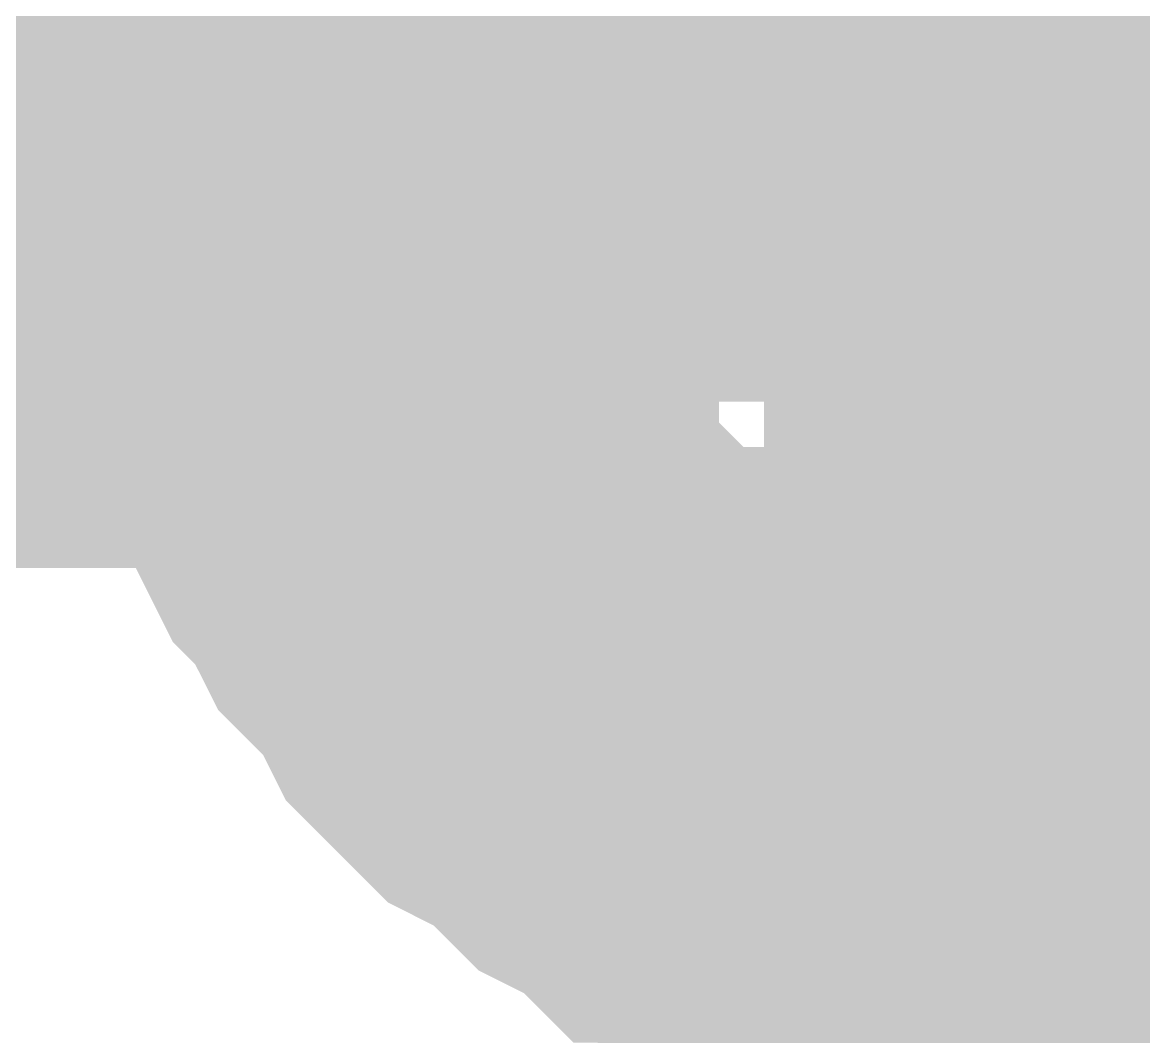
# Model space of a CAD drawing. Header units: inches. Extents: x 0 to 841, y 0 to 594.
# Drawn here: x 259.07 to 260.184, y 61.641 to 62.649 of the extents above; entities that cross this region are included whole.
import ezdxf

# ---------------------------------------------------------------- set-up
doc = ezdxf.new("R2010")
doc.units = ezdxf.units.IN
doc.layers.add('Sheet', color=255, linetype='Continuous')

msp = doc.modelspace()

# ---------------------------------------------------------------- linework, layer by layer
at = {"layer": 'Sheet'}
msp.add_lwpolyline([(259.746, 62.5, 0.508, 0.508, 1), (260.254, 62.5, 0.508, 0.508, 1)], format="xyseb", close=True, dxfattribs=at)
for points in [[(259.2529, 62.4814, 0.2997, 0.2997, 0), (259.2529, 62.5263, 0.2997, 0.2997, 0), (259.2529, 62.5712, 0.2997, 0.2997, 0), (259.2529, 62.5937, 0.2997, 0.2997, 0), (259.2754, 62.6386, 0.2997, 0.2997, 0), (259.2754, 62.6835, 0.2997, 0.2997, 0), (259.2979, 62.706, 0.2997, 0.2997, 0), (259.2979, 62.7509, 0.2997, 0.2997, 0), (259.3203, 62.7734, 0.2997, 0.2997, 0), (259.3203, 62.8183, 0.2997, 0.2997, 0)], [(259.2529, 62.4814, 0.2997, 0.2997, 0), (259.2529, 62.5263, 0.2997, 0.2997, 0), (259.2529, 62.5712, 0.2997, 0.2997, 0), (259.2529, 62.5937, 0.2997, 0.2997, 0), (259.2754, 62.6386, 0.2997, 0.2997, 0), (259.2754, 62.6835, 0.2997, 0.2997, 0), (259.2979, 62.706, 0.2997, 0.2997, 0), (259.2979, 62.7509, 0.2997, 0.2997, 0), (259.3203, 62.7734, 0.2997, 0.2997, 0), (259.3203, 62.8183, 0.2997, 0.2997, 0)], [(259.2529, 62.4814, 0.2997, 0.2997, 0), (259.2529, 62.5263, 0.2997, 0.2997, 0), (259.2529, 62.5712, 0.2997, 0.2997, 0), (259.2529, 62.5937, 0.2997, 0.2997, 0), (259.2754, 62.6386, 0.2997, 0.2997, 0), (259.2754, 62.6835, 0.2997, 0.2997, 0), (259.2979, 62.706, 0.2997, 0.2997, 0), (259.2979, 62.7509, 0.2997, 0.2997, 0), (259.3203, 62.7734, 0.2997, 0.2997, 0), (259.3203, 62.8183, 0.2997, 0.2997, 0)], [(259.2529, 62.4814, 0.2997, 0.2997, 0), (259.2529, 62.5263, 0.2997, 0.2997, 0), (259.2529, 62.5712, 0.2997, 0.2997, 0), (259.2529, 62.5937, 0.2997, 0.2997, 0), (259.2754, 62.6386, 0.2997, 0.2997, 0), (259.2754, 62.6835, 0.2997, 0.2997, 0), (259.2979, 62.706, 0.2997, 0.2997, 0), (259.2979, 62.7509, 0.2997, 0.2997, 0), (259.3203, 62.7734, 0.2997, 0.2997, 0), (259.3203, 62.8183, 0.2997, 0.2997, 0)], [(259.2529, 62.4814, 0.2997, 0.2997, 0), (259.2529, 62.5263, 0.2997, 0.2997, 0), (259.2529, 62.5712, 0.2997, 0.2997, 0), (259.2529, 62.5937, 0.2997, 0.2997, 0), (259.2754, 62.6386, 0.2997, 0.2997, 0), (259.2754, 62.6835, 0.2997, 0.2997, 0), (259.2979, 62.706, 0.2997, 0.2997, 0), (259.2979, 62.7509, 0.2997, 0.2997, 0), (259.3203, 62.7734, 0.2997, 0.2997, 0), (259.3203, 62.8183, 0.2997, 0.2997, 0)], [(259.5224, 62.4814, 0.2997, 0.2997, 0), (259.5224, 62.5039, 0.2997, 0.2997, 0), (259.5224, 62.5263, 0.2997, 0.2997, 0), (259.5224, 62.5712, 0.2997, 0.2997, 0), (259.5224, 62.5937, 0.2997, 0.2997, 0), (259.5449, 62.6162, 0.2997, 0.2997, 0), (259.5449, 62.6386, 0.2997, 0.2997, 0), (259.5449, 62.6611, 0.2997, 0.2997, 0), (259.5673, 62.6835, 0.2997, 0.2997, 0), (259.5673, 62.706, 0.2997, 0.2997, 0), (259.5898, 62.7284, 0.2997, 0.2997, 0), (259.5898, 62.7509, 0.2997, 0.2997, 0), (259.6123, 62.7734, 0.2997, 0.2997, 0), (259.6123, 62.7958, 0.2997, 0.2997, 0), (259.6347, 62.8183, 0.2997, 0.2997, 0)], [(259.5224, 62.4814, 0.2997, 0.2997, 0), (259.5224, 62.5039, 0.2997, 0.2997, 0), (259.5224, 62.5263, 0.2997, 0.2997, 0), (259.5224, 62.5712, 0.2997, 0.2997, 0), (259.5224, 62.5937, 0.2997, 0.2997, 0), (259.5449, 62.6162, 0.2997, 0.2997, 0), (259.5449, 62.6386, 0.2997, 0.2997, 0), (259.5449, 62.6611, 0.2997, 0.2997, 0), (259.5673, 62.6835, 0.2997, 0.2997, 0), (259.5673, 62.706, 0.2997, 0.2997, 0), (259.5898, 62.7284, 0.2997, 0.2997, 0), (259.5898, 62.7509, 0.2997, 0.2997, 0), (259.6123, 62.7734, 0.2997, 0.2997, 0), (259.6123, 62.7958, 0.2997, 0.2997, 0), (259.6347, 62.8183, 0.2997, 0.2997, 0)], [(259.5224, 62.4814, 0.2997, 0.2997, 0), (259.5224, 62.5039, 0.2997, 0.2997, 0), (259.5224, 62.5263, 0.2997, 0.2997, 0), (259.5224, 62.5712, 0.2997, 0.2997, 0), (259.5224, 62.5937, 0.2997, 0.2997, 0), (259.5449, 62.6162, 0.2997, 0.2997, 0), (259.5449, 62.6386, 0.2997, 0.2997, 0), (259.5449, 62.6611, 0.2997, 0.2997, 0), (259.5673, 62.6835, 0.2997, 0.2997, 0), (259.5673, 62.706, 0.2997, 0.2997, 0), (259.5898, 62.7284, 0.2997, 0.2997, 0), (259.5898, 62.7509, 0.2997, 0.2997, 0), (259.6123, 62.7734, 0.2997, 0.2997, 0), (259.6123, 62.7958, 0.2997, 0.2997, 0), (259.6347, 62.8183, 0.2997, 0.2997, 0)], [(255.0309, 62.4814, 0.7493, 0.7493, 0), (260.0165, 62.4814, 0.7493, 0.7493, 0)], [(260.0165, 57.4955, 0.7493, 0.7493, 0), (260.0165, 62.4814, 0.7493, 0.7493, 0)], [(260.0165, 62.4814, 0.7493, 0.7493, 0), (275.0183, 62.4814, 0.7493, 0.7493, 0), (275.0183, 59.9884, 0.7493, 0.7493, 0)], [(259.2529, 62.4814, 0.0991, 0.0991, 0), (259.2529, 62.5263, 0.0991, 0.0991, 0), (259.2529, 62.5712, 0.0991, 0.0991, 0), (259.2529, 62.5937, 0.0991, 0.0991, 0), (259.2754, 62.6386, 0.0991, 0.0991, 0), (259.2754, 62.6835, 0.0991, 0.0991, 0), (259.2979, 62.706, 0.0991, 0.0991, 0)], [(259.2529, 62.4814, 0.0991, 0.0991, 0), (259.2529, 62.5263, 0.0991, 0.0991, 0), (259.2529, 62.5712, 0.0991, 0.0991, 0), (259.2529, 62.5937, 0.0991, 0.0991, 0), (259.2754, 62.6386, 0.0991, 0.0991, 0), (259.2754, 62.6835, 0.0991, 0.0991, 0), (259.2979, 62.706, 0.0991, 0.0991, 0)], [(259.2529, 62.4814, 0.0991, 0.0991, 0), (259.2529, 62.5263, 0.0991, 0.0991, 0), (259.2529, 62.5712, 0.0991, 0.0991, 0), (259.2529, 62.5937, 0.0991, 0.0991, 0), (259.2754, 62.6386, 0.0991, 0.0991, 0), (259.2754, 62.6835, 0.0991, 0.0991, 0), (259.2979, 62.706, 0.0991, 0.0991, 0)], [(259.2529, 62.4814, 0.0991, 0.0991, 0), (259.2529, 62.5263, 0.0991, 0.0991, 0), (259.2529, 62.5712, 0.0991, 0.0991, 0), (259.2529, 62.5937, 0.0991, 0.0991, 0), (259.2754, 62.6386, 0.0991, 0.0991, 0), (259.2754, 62.6835, 0.0991, 0.0991, 0), (259.2979, 62.706, 0.0991, 0.0991, 0)], [(259.2529, 62.4814, 0.0991, 0.0991, 0), (259.2529, 62.5263, 0.0991, 0.0991, 0), (259.2529, 62.5712, 0.0991, 0.0991, 0), (259.2529, 62.5937, 0.0991, 0.0991, 0), (259.2754, 62.6386, 0.0991, 0.0991, 0), (259.2754, 62.6835, 0.0991, 0.0991, 0), (259.2979, 62.706, 0.0991, 0.0991, 0)], [(259.5224, 62.4814, 0.0991, 0.0991, 0), (259.5224, 62.5039, 0.0991, 0.0991, 0), (259.5224, 62.5263, 0.0991, 0.0991, 0), (259.5224, 62.5712, 0.0991, 0.0991, 0), (259.5224, 62.5937, 0.0991, 0.0991, 0), (259.5449, 62.6162, 0.0991, 0.0991, 0), (259.5449, 62.6386, 0.0991, 0.0991, 0), (259.5449, 62.6611, 0.0991, 0.0991, 0), (259.5673, 62.6835, 0.0991, 0.0991, 0), (259.5673, 62.706, 0.0991, 0.0991, 0)], [(259.5224, 62.4814, 0.0991, 0.0991, 0), (259.5224, 62.5039, 0.0991, 0.0991, 0), (259.5224, 62.5263, 0.0991, 0.0991, 0), (259.5224, 62.5712, 0.0991, 0.0991, 0), (259.5224, 62.5937, 0.0991, 0.0991, 0), (259.5449, 62.6162, 0.0991, 0.0991, 0), (259.5449, 62.6386, 0.0991, 0.0991, 0), (259.5449, 62.6611, 0.0991, 0.0991, 0), (259.5673, 62.6835, 0.0991, 0.0991, 0), (259.5673, 62.706, 0.0991, 0.0991, 0)], [(259.5224, 62.4814, 0.0991, 0.0991, 0), (259.5224, 62.5039, 0.0991, 0.0991, 0), (259.5224, 62.5263, 0.0991, 0.0991, 0), (259.5224, 62.5712, 0.0991, 0.0991, 0), (259.5224, 62.5937, 0.0991, 0.0991, 0), (259.5449, 62.6162, 0.0991, 0.0991, 0), (259.5449, 62.6386, 0.0991, 0.0991, 0), (259.5449, 62.6611, 0.0991, 0.0991, 0), (259.5673, 62.6835, 0.0991, 0.0991, 0), (259.5673, 62.706, 0.0991, 0.0991, 0)], [(255.0309, 62.4814, 0.2997, 0.2997, 0), (260.0165, 62.4814, 0.2997, 0.2997, 0)], [(260.0165, 61.7178, 0.2997, 0.2997, 0), (259.9716, 61.7178, 0.2997, 0.2997, 0), (259.9267, 61.7178, 0.2997, 0.2997, 0), (259.9042, 61.7178, 0.2997, 0.2997, 0), (259.8593, 61.7402, 0.2997, 0.2997, 0), (259.8144, 61.7402, 0.2997, 0.2997, 0), (259.7919, 61.7627, 0.2997, 0.2997, 0), (259.747, 61.7627, 0.2997, 0.2997, 0), (259.7246, 61.7852, 0.2997, 0.2997, 0), (259.6796, 61.7852, 0.2997, 0.2997, 0), (259.6572, 61.8076, 0.2997, 0.2997, 0), (259.6123, 61.8301, 0.2997, 0.2997, 0), (259.5898, 61.8525, 0.2997, 0.2997, 0), (259.5673, 61.875, 0.2997, 0.2997, 0), (259.5224, 61.8975, 0.2997, 0.2997, 0), (259.5, 61.9199, 0.2997, 0.2997, 0), (259.4775, 61.9424, 0.2997, 0.2997, 0), (259.4551, 61.9648, 0.2997, 0.2997, 0), (259.4326, 62.0098, 0.2997, 0.2997, 0), (259.4101, 62.0322, 0.2997, 0.2997, 0), (259.3877, 62.0547, 0.2997, 0.2997, 0), (259.3652, 62.0996, 0.2997, 0.2997, 0), (259.3428, 62.1221, 0.2997, 0.2997, 0), (259.3203, 62.167, 0.2997, 0.2997, 0), (259.3203, 62.1894, 0.2997, 0.2997, 0), (259.2979, 62.2343, 0.2997, 0.2997, 0), (259.2979, 62.2568, 0.2997, 0.2997, 0), (259.2754, 62.3017, 0.2997, 0.2997, 0), (259.2754, 62.3242, 0.2997, 0.2997, 0), (259.2529, 62.3691, 0.2997, 0.2997, 0), (259.2529, 62.414, 0.2997, 0.2997, 0), (259.2529, 62.4365, 0.2997, 0.2997, 0), (259.2529, 62.4814, 0.2997, 0.2997, 0)], [(259.2529, 62.4814, 0.2997, 0.2997, 0), (259.2529, 62.4814, 0.2997, 0.2997, 0)], [(260.0165, 61.7178, 0.2997, 0.2997, 0), (259.9716, 61.7178, 0.2997, 0.2997, 0), (259.9267, 61.7178, 0.2997, 0.2997, 0), (259.9042, 61.7178, 0.2997, 0.2997, 0), (259.8593, 61.7402, 0.2997, 0.2997, 0), (259.8144, 61.7402, 0.2997, 0.2997, 0), (259.7919, 61.7627, 0.2997, 0.2997, 0), (259.747, 61.7627, 0.2997, 0.2997, 0), (259.7246, 61.7852, 0.2997, 0.2997, 0), (259.6796, 61.7852, 0.2997, 0.2997, 0), (259.6572, 61.8076, 0.2997, 0.2997, 0), (259.6123, 61.8301, 0.2997, 0.2997, 0), (259.5898, 61.8525, 0.2997, 0.2997, 0), (259.5673, 61.875, 0.2997, 0.2997, 0), (259.5224, 61.8975, 0.2997, 0.2997, 0), (259.5, 61.9199, 0.2997, 0.2997, 0), (259.4775, 61.9424, 0.2997, 0.2997, 0), (259.4551, 61.9648, 0.2997, 0.2997, 0), (259.4326, 62.0098, 0.2997, 0.2997, 0), (259.4101, 62.0322, 0.2997, 0.2997, 0), (259.3877, 62.0547, 0.2997, 0.2997, 0), (259.3652, 62.0996, 0.2997, 0.2997, 0), (259.3428, 62.1221, 0.2997, 0.2997, 0), (259.3203, 62.167, 0.2997, 0.2997, 0), (259.3203, 62.1894, 0.2997, 0.2997, 0), (259.2979, 62.2343, 0.2997, 0.2997, 0), (259.2979, 62.2568, 0.2997, 0.2997, 0), (259.2754, 62.3017, 0.2997, 0.2997, 0), (259.2754, 62.3242, 0.2997, 0.2997, 0), (259.2529, 62.3691, 0.2997, 0.2997, 0), (259.2529, 62.414, 0.2997, 0.2997, 0), (259.2529, 62.4365, 0.2997, 0.2997, 0), (259.2529, 62.4814, 0.2997, 0.2997, 0)], [(259.2529, 62.4814, 0.2997, 0.2997, 0), (259.2529, 62.4814, 0.2997, 0.2997, 0)], [(260.0165, 61.7178, 0.2997, 0.2997, 0), (259.9716, 61.7178, 0.2997, 0.2997, 0), (259.9267, 61.7178, 0.2997, 0.2997, 0), (259.9042, 61.7178, 0.2997, 0.2997, 0), (259.8593, 61.7402, 0.2997, 0.2997, 0), (259.8144, 61.7402, 0.2997, 0.2997, 0), (259.7919, 61.7627, 0.2997, 0.2997, 0), (259.747, 61.7627, 0.2997, 0.2997, 0), (259.7246, 61.7852, 0.2997, 0.2997, 0), (259.6796, 61.7852, 0.2997, 0.2997, 0), (259.6572, 61.8076, 0.2997, 0.2997, 0), (259.6123, 61.8301, 0.2997, 0.2997, 0), (259.5898, 61.8525, 0.2997, 0.2997, 0), (259.5673, 61.875, 0.2997, 0.2997, 0), (259.5224, 61.8975, 0.2997, 0.2997, 0), (259.5, 61.9199, 0.2997, 0.2997, 0), (259.4775, 61.9424, 0.2997, 0.2997, 0), (259.4551, 61.9648, 0.2997, 0.2997, 0), (259.4326, 62.0098, 0.2997, 0.2997, 0), (259.4101, 62.0322, 0.2997, 0.2997, 0), (259.3877, 62.0547, 0.2997, 0.2997, 0), (259.3652, 62.0996, 0.2997, 0.2997, 0), (259.3428, 62.1221, 0.2997, 0.2997, 0), (259.3203, 62.167, 0.2997, 0.2997, 0), (259.3203, 62.1894, 0.2997, 0.2997, 0), (259.2979, 62.2343, 0.2997, 0.2997, 0), (259.2979, 62.2568, 0.2997, 0.2997, 0), (259.2754, 62.3017, 0.2997, 0.2997, 0), (259.2754, 62.3242, 0.2997, 0.2997, 0), (259.2529, 62.3691, 0.2997, 0.2997, 0), (259.2529, 62.414, 0.2997, 0.2997, 0), (259.2529, 62.4365, 0.2997, 0.2997, 0), (259.2529, 62.4814, 0.2997, 0.2997, 0)], [(259.2529, 62.4814, 0.2997, 0.2997, 0), (259.2529, 62.4814, 0.2997, 0.2997, 0)], [(260.0165, 61.7178, 0.2997, 0.2997, 0), (259.9716, 61.7178, 0.2997, 0.2997, 0), (259.9267, 61.7178, 0.2997, 0.2997, 0), (259.9042, 61.7178, 0.2997, 0.2997, 0), (259.8593, 61.7402, 0.2997, 0.2997, 0), (259.8144, 61.7402, 0.2997, 0.2997, 0), (259.7919, 61.7627, 0.2997, 0.2997, 0), (259.747, 61.7627, 0.2997, 0.2997, 0), (259.7246, 61.7852, 0.2997, 0.2997, 0), (259.6796, 61.7852, 0.2997, 0.2997, 0), (259.6572, 61.8076, 0.2997, 0.2997, 0), (259.6123, 61.8301, 0.2997, 0.2997, 0), (259.5898, 61.8525, 0.2997, 0.2997, 0), (259.5673, 61.875, 0.2997, 0.2997, 0), (259.5224, 61.8975, 0.2997, 0.2997, 0), (259.5, 61.9199, 0.2997, 0.2997, 0), (259.4775, 61.9424, 0.2997, 0.2997, 0), (259.4551, 61.9648, 0.2997, 0.2997, 0), (259.4326, 62.0098, 0.2997, 0.2997, 0), (259.4101, 62.0322, 0.2997, 0.2997, 0), (259.3877, 62.0547, 0.2997, 0.2997, 0), (259.3652, 62.0996, 0.2997, 0.2997, 0), (259.3428, 62.1221, 0.2997, 0.2997, 0), (259.3203, 62.167, 0.2997, 0.2997, 0), (259.3203, 62.1894, 0.2997, 0.2997, 0), (259.2979, 62.2343, 0.2997, 0.2997, 0), (259.2979, 62.2568, 0.2997, 0.2997, 0), (259.2754, 62.3017, 0.2997, 0.2997, 0), (259.2754, 62.3242, 0.2997, 0.2997, 0), (259.2529, 62.3691, 0.2997, 0.2997, 0), (259.2529, 62.414, 0.2997, 0.2997, 0), (259.2529, 62.4365, 0.2997, 0.2997, 0), (259.2529, 62.4814, 0.2997, 0.2997, 0)], [(259.2529, 62.4814, 0.2997, 0.2997, 0), (259.2529, 62.4814, 0.2997, 0.2997, 0)], [(260.0165, 61.7178, 0.2997, 0.2997, 0), (259.9716, 61.7178, 0.2997, 0.2997, 0), (259.9267, 61.7178, 0.2997, 0.2997, 0), (259.9042, 61.7178, 0.2997, 0.2997, 0), (259.8593, 61.7402, 0.2997, 0.2997, 0), (259.8144, 61.7402, 0.2997, 0.2997, 0), (259.7919, 61.7627, 0.2997, 0.2997, 0), (259.747, 61.7627, 0.2997, 0.2997, 0), (259.7246, 61.7852, 0.2997, 0.2997, 0), (259.6796, 61.7852, 0.2997, 0.2997, 0), (259.6572, 61.8076, 0.2997, 0.2997, 0), (259.6123, 61.8301, 0.2997, 0.2997, 0), (259.5898, 61.8525, 0.2997, 0.2997, 0), (259.5673, 61.875, 0.2997, 0.2997, 0), (259.5224, 61.8975, 0.2997, 0.2997, 0), (259.5, 61.9199, 0.2997, 0.2997, 0), (259.4775, 61.9424, 0.2997, 0.2997, 0), (259.4551, 61.9648, 0.2997, 0.2997, 0), (259.4326, 62.0098, 0.2997, 0.2997, 0), (259.4101, 62.0322, 0.2997, 0.2997, 0), (259.3877, 62.0547, 0.2997, 0.2997, 0), (259.3652, 62.0996, 0.2997, 0.2997, 0), (259.3428, 62.1221, 0.2997, 0.2997, 0), (259.3203, 62.167, 0.2997, 0.2997, 0), (259.3203, 62.1894, 0.2997, 0.2997, 0), (259.2979, 62.2343, 0.2997, 0.2997, 0), (259.2979, 62.2568, 0.2997, 0.2997, 0), (259.2754, 62.3017, 0.2997, 0.2997, 0), (259.2754, 62.3242, 0.2997, 0.2997, 0), (259.2529, 62.3691, 0.2997, 0.2997, 0), (259.2529, 62.414, 0.2997, 0.2997, 0), (259.2529, 62.4365, 0.2997, 0.2997, 0), (259.2529, 62.4814, 0.2997, 0.2997, 0)], [(259.2529, 62.4814, 0.2997, 0.2997, 0), (259.2529, 62.4814, 0.2997, 0.2997, 0)], [(260.0165, 61.9873, 0.2997, 0.2997, 0), (259.994, 61.9873, 0.2997, 0.2997, 0), (259.9716, 61.9873, 0.2997, 0.2997, 0), (259.9491, 61.9873, 0.2997, 0.2997, 0), (259.9267, 61.9873, 0.2997, 0.2997, 0), (259.9042, 62.0098, 0.2997, 0.2997, 0), (259.8818, 62.0098, 0.2997, 0.2997, 0), (259.8368, 62.0098, 0.2997, 0.2997, 0), (259.8368, 62.0322, 0.2997, 0.2997, 0), (259.8144, 62.0322, 0.2997, 0.2997, 0), (259.7919, 62.0547, 0.2997, 0.2997, 0), (259.7695, 62.0547, 0.2997, 0.2997, 0), (259.747, 62.0771, 0.2997, 0.2997, 0), (259.7246, 62.0771, 0.2997, 0.2997, 0), (259.7021, 62.0996, 0.2997, 0.2997, 0), (259.6796, 62.1221, 0.2997, 0.2997, 0), (259.6572, 62.1221, 0.2997, 0.2997, 0), (259.6572, 62.1445, 0.2997, 0.2997, 0), (259.6347, 62.167, 0.2997, 0.2997, 0), (259.6123, 62.1894, 0.2997, 0.2997, 0), (259.6123, 62.2119, 0.2997, 0.2997, 0), (259.5898, 62.2343, 0.2997, 0.2997, 0), (259.5898, 62.2568, 0.2997, 0.2997, 0), (259.5673, 62.2793, 0.2997, 0.2997, 0), (259.5673, 62.3017, 0.2997, 0.2997, 0), (259.5449, 62.3017, 0.2997, 0.2997, 0), (259.5449, 62.3466, 0.2997, 0.2997, 0), (259.5449, 62.3691, 0.2997, 0.2997, 0), (259.5224, 62.3916, 0.2997, 0.2997, 0), (259.5224, 62.414, 0.2997, 0.2997, 0), (259.5224, 62.4365, 0.2997, 0.2997, 0), (259.5224, 62.4589, 0.2997, 0.2997, 0), (259.5224, 62.4814, 0.2997, 0.2997, 0)], [(259.5224, 62.4814, 0.2997, 0.2997, 0), (259.5224, 62.4814, 0.2997, 0.2997, 0)], [(260.0165, 61.9873, 0.2997, 0.2997, 0), (259.994, 61.9873, 0.2997, 0.2997, 0), (259.9716, 61.9873, 0.2997, 0.2997, 0), (259.9491, 61.9873, 0.2997, 0.2997, 0), (259.9267, 61.9873, 0.2997, 0.2997, 0), (259.9042, 62.0098, 0.2997, 0.2997, 0), (259.8818, 62.0098, 0.2997, 0.2997, 0), (259.8368, 62.0098, 0.2997, 0.2997, 0), (259.8368, 62.0322, 0.2997, 0.2997, 0), (259.8144, 62.0322, 0.2997, 0.2997, 0), (259.7919, 62.0547, 0.2997, 0.2997, 0), (259.7695, 62.0547, 0.2997, 0.2997, 0), (259.747, 62.0771, 0.2997, 0.2997, 0), (259.7246, 62.0771, 0.2997, 0.2997, 0), (259.7021, 62.0996, 0.2997, 0.2997, 0), (259.6796, 62.1221, 0.2997, 0.2997, 0), (259.6572, 62.1221, 0.2997, 0.2997, 0), (259.6572, 62.1445, 0.2997, 0.2997, 0), (259.6347, 62.167, 0.2997, 0.2997, 0), (259.6123, 62.1894, 0.2997, 0.2997, 0), (259.6123, 62.2119, 0.2997, 0.2997, 0), (259.5898, 62.2343, 0.2997, 0.2997, 0), (259.5898, 62.2568, 0.2997, 0.2997, 0), (259.5673, 62.2793, 0.2997, 0.2997, 0), (259.5673, 62.3017, 0.2997, 0.2997, 0), (259.5449, 62.3017, 0.2997, 0.2997, 0), (259.5449, 62.3466, 0.2997, 0.2997, 0), (259.5449, 62.3691, 0.2997, 0.2997, 0), (259.5224, 62.3916, 0.2997, 0.2997, 0), (259.5224, 62.414, 0.2997, 0.2997, 0), (259.5224, 62.4365, 0.2997, 0.2997, 0), (259.5224, 62.4589, 0.2997, 0.2997, 0), (259.5224, 62.4814, 0.2997, 0.2997, 0)], [(259.5224, 62.4814, 0.2997, 0.2997, 0), (259.5224, 62.4814, 0.2997, 0.2997, 0)], [(260.0165, 61.9873, 0.2997, 0.2997, 0), (259.994, 61.9873, 0.2997, 0.2997, 0), (259.9716, 61.9873, 0.2997, 0.2997, 0), (259.9491, 61.9873, 0.2997, 0.2997, 0), (259.9267, 61.9873, 0.2997, 0.2997, 0), (259.9042, 62.0098, 0.2997, 0.2997, 0), (259.8818, 62.0098, 0.2997, 0.2997, 0), (259.8368, 62.0098, 0.2997, 0.2997, 0), (259.8368, 62.0322, 0.2997, 0.2997, 0), (259.8144, 62.0322, 0.2997, 0.2997, 0), (259.7919, 62.0547, 0.2997, 0.2997, 0), (259.7695, 62.0547, 0.2997, 0.2997, 0), (259.747, 62.0771, 0.2997, 0.2997, 0), (259.7246, 62.0771, 0.2997, 0.2997, 0), (259.7021, 62.0996, 0.2997, 0.2997, 0), (259.6796, 62.1221, 0.2997, 0.2997, 0), (259.6572, 62.1221, 0.2997, 0.2997, 0), (259.6572, 62.1445, 0.2997, 0.2997, 0), (259.6347, 62.167, 0.2997, 0.2997, 0), (259.6123, 62.1894, 0.2997, 0.2997, 0), (259.6123, 62.2119, 0.2997, 0.2997, 0), (259.5898, 62.2343, 0.2997, 0.2997, 0), (259.5898, 62.2568, 0.2997, 0.2997, 0), (259.5673, 62.2793, 0.2997, 0.2997, 0), (259.5673, 62.3017, 0.2997, 0.2997, 0), (259.5449, 62.3017, 0.2997, 0.2997, 0), (259.5449, 62.3466, 0.2997, 0.2997, 0), (259.5449, 62.3691, 0.2997, 0.2997, 0), (259.5224, 62.3916, 0.2997, 0.2997, 0), (259.5224, 62.414, 0.2997, 0.2997, 0), (259.5224, 62.4365, 0.2997, 0.2997, 0), (259.5224, 62.4589, 0.2997, 0.2997, 0), (259.5224, 62.4814, 0.2997, 0.2997, 0)], [(259.5224, 62.4814, 0.2997, 0.2997, 0), (259.5224, 62.4814, 0.2997, 0.2997, 0)], [(260.0165, 57.4955, 0.2997, 0.2997, 0), (260.0165, 62.4814, 0.2997, 0.2997, 0)], [(260.0165, 61.7178, 0.0991, 0.0991, 0), (259.9716, 61.7178, 0.0991, 0.0991, 0), (259.9267, 61.7178, 0.0991, 0.0991, 0), (259.9042, 61.7178, 0.0991, 0.0991, 0), (259.8593, 61.7402, 0.0991, 0.0991, 0), (259.8144, 61.7402, 0.0991, 0.0991, 0), (259.7919, 61.7627, 0.0991, 0.0991, 0), (259.747, 61.7627, 0.0991, 0.0991, 0), (259.7246, 61.7852, 0.0991, 0.0991, 0), (259.6796, 61.7852, 0.0991, 0.0991, 0), (259.6572, 61.8076, 0.0991, 0.0991, 0), (259.6123, 61.8301, 0.0991, 0.0991, 0), (259.5898, 61.8525, 0.0991, 0.0991, 0), (259.5673, 61.875, 0.0991, 0.0991, 0), (259.5224, 61.8975, 0.0991, 0.0991, 0), (259.5, 61.9199, 0.0991, 0.0991, 0), (259.4775, 61.9424, 0.0991, 0.0991, 0), (259.4551, 61.9648, 0.0991, 0.0991, 0), (259.4326, 62.0098, 0.0991, 0.0991, 0), (259.4101, 62.0322, 0.0991, 0.0991, 0), (259.3877, 62.0547, 0.0991, 0.0991, 0), (259.3652, 62.0996, 0.0991, 0.0991, 0), (259.3428, 62.1221, 0.0991, 0.0991, 0), (259.3203, 62.167, 0.0991, 0.0991, 0), (259.3203, 62.1894, 0.0991, 0.0991, 0), (259.2979, 62.2343, 0.0991, 0.0991, 0), (259.2979, 62.2568, 0.0991, 0.0991, 0), (259.2754, 62.3017, 0.0991, 0.0991, 0), (259.2754, 62.3242, 0.0991, 0.0991, 0), (259.2529, 62.3691, 0.0991, 0.0991, 0), (259.2529, 62.414, 0.0991, 0.0991, 0), (259.2529, 62.4365, 0.0991, 0.0991, 0), (259.2529, 62.4814, 0.0991, 0.0991, 0)], [(259.2529, 62.4814, 0.0991, 0.0991, 0), (259.2529, 62.4814, 0.0991, 0.0991, 0)], [(260.0165, 61.7178, 0.0991, 0.0991, 0), (259.9716, 61.7178, 0.0991, 0.0991, 0), (259.9267, 61.7178, 0.0991, 0.0991, 0), (259.9042, 61.7178, 0.0991, 0.0991, 0), (259.8593, 61.7402, 0.0991, 0.0991, 0), (259.8144, 61.7402, 0.0991, 0.0991, 0), (259.7919, 61.7627, 0.0991, 0.0991, 0), (259.747, 61.7627, 0.0991, 0.0991, 0), (259.7246, 61.7852, 0.0991, 0.0991, 0), (259.6796, 61.7852, 0.0991, 0.0991, 0), (259.6572, 61.8076, 0.0991, 0.0991, 0), (259.6123, 61.8301, 0.0991, 0.0991, 0), (259.5898, 61.8525, 0.0991, 0.0991, 0), (259.5673, 61.875, 0.0991, 0.0991, 0), (259.5224, 61.8975, 0.0991, 0.0991, 0), (259.5, 61.9199, 0.0991, 0.0991, 0), (259.4775, 61.9424, 0.0991, 0.0991, 0), (259.4551, 61.9648, 0.0991, 0.0991, 0), (259.4326, 62.0098, 0.0991, 0.0991, 0), (259.4101, 62.0322, 0.0991, 0.0991, 0), (259.3877, 62.0547, 0.0991, 0.0991, 0), (259.3652, 62.0996, 0.0991, 0.0991, 0), (259.3428, 62.1221, 0.0991, 0.0991, 0), (259.3203, 62.167, 0.0991, 0.0991, 0), (259.3203, 62.1894, 0.0991, 0.0991, 0), (259.2979, 62.2343, 0.0991, 0.0991, 0), (259.2979, 62.2568, 0.0991, 0.0991, 0), (259.2754, 62.3017, 0.0991, 0.0991, 0), (259.2754, 62.3242, 0.0991, 0.0991, 0), (259.2529, 62.3691, 0.0991, 0.0991, 0), (259.2529, 62.414, 0.0991, 0.0991, 0), (259.2529, 62.4365, 0.0991, 0.0991, 0), (259.2529, 62.4814, 0.0991, 0.0991, 0)], [(259.2529, 62.4814, 0.0991, 0.0991, 0), (259.2529, 62.4814, 0.0991, 0.0991, 0)], [(260.0165, 61.7178, 0.0991, 0.0991, 0), (259.9716, 61.7178, 0.0991, 0.0991, 0), (259.9267, 61.7178, 0.0991, 0.0991, 0), (259.9042, 61.7178, 0.0991, 0.0991, 0), (259.8593, 61.7402, 0.0991, 0.0991, 0), (259.8144, 61.7402, 0.0991, 0.0991, 0), (259.7919, 61.7627, 0.0991, 0.0991, 0), (259.747, 61.7627, 0.0991, 0.0991, 0), (259.7246, 61.7852, 0.0991, 0.0991, 0), (259.6796, 61.7852, 0.0991, 0.0991, 0), (259.6572, 61.8076, 0.0991, 0.0991, 0), (259.6123, 61.8301, 0.0991, 0.0991, 0), (259.5898, 61.8525, 0.0991, 0.0991, 0), (259.5673, 61.875, 0.0991, 0.0991, 0), (259.5224, 61.8975, 0.0991, 0.0991, 0), (259.5, 61.9199, 0.0991, 0.0991, 0), (259.4775, 61.9424, 0.0991, 0.0991, 0), (259.4551, 61.9648, 0.0991, 0.0991, 0), (259.4326, 62.0098, 0.0991, 0.0991, 0), (259.4101, 62.0322, 0.0991, 0.0991, 0), (259.3877, 62.0547, 0.0991, 0.0991, 0), (259.3652, 62.0996, 0.0991, 0.0991, 0), (259.3428, 62.1221, 0.0991, 0.0991, 0), (259.3203, 62.167, 0.0991, 0.0991, 0), (259.3203, 62.1894, 0.0991, 0.0991, 0), (259.2979, 62.2343, 0.0991, 0.0991, 0), (259.2979, 62.2568, 0.0991, 0.0991, 0), (259.2754, 62.3017, 0.0991, 0.0991, 0), (259.2754, 62.3242, 0.0991, 0.0991, 0), (259.2529, 62.3691, 0.0991, 0.0991, 0), (259.2529, 62.414, 0.0991, 0.0991, 0), (259.2529, 62.4365, 0.0991, 0.0991, 0), (259.2529, 62.4814, 0.0991, 0.0991, 0)], [(259.2529, 62.4814, 0.0991, 0.0991, 0), (259.2529, 62.4814, 0.0991, 0.0991, 0)], [(260.0165, 61.7178, 0.0991, 0.0991, 0), (259.9716, 61.7178, 0.0991, 0.0991, 0), (259.9267, 61.7178, 0.0991, 0.0991, 0), (259.9042, 61.7178, 0.0991, 0.0991, 0), (259.8593, 61.7402, 0.0991, 0.0991, 0), (259.8144, 61.7402, 0.0991, 0.0991, 0), (259.7919, 61.7627, 0.0991, 0.0991, 0), (259.747, 61.7627, 0.0991, 0.0991, 0), (259.7246, 61.7852, 0.0991, 0.0991, 0), (259.6796, 61.7852, 0.0991, 0.0991, 0), (259.6572, 61.8076, 0.0991, 0.0991, 0), (259.6123, 61.8301, 0.0991, 0.0991, 0), (259.5898, 61.8525, 0.0991, 0.0991, 0), (259.5673, 61.875, 0.0991, 0.0991, 0), (259.5224, 61.8975, 0.0991, 0.0991, 0), (259.5, 61.9199, 0.0991, 0.0991, 0), (259.4775, 61.9424, 0.0991, 0.0991, 0), (259.4551, 61.9648, 0.0991, 0.0991, 0), (259.4326, 62.0098, 0.0991, 0.0991, 0), (259.4101, 62.0322, 0.0991, 0.0991, 0), (259.3877, 62.0547, 0.0991, 0.0991, 0), (259.3652, 62.0996, 0.0991, 0.0991, 0), (259.3428, 62.1221, 0.0991, 0.0991, 0), (259.3203, 62.167, 0.0991, 0.0991, 0), (259.3203, 62.1894, 0.0991, 0.0991, 0), (259.2979, 62.2343, 0.0991, 0.0991, 0), (259.2979, 62.2568, 0.0991, 0.0991, 0), (259.2754, 62.3017, 0.0991, 0.0991, 0), (259.2754, 62.3242, 0.0991, 0.0991, 0), (259.2529, 62.3691, 0.0991, 0.0991, 0), (259.2529, 62.414, 0.0991, 0.0991, 0), (259.2529, 62.4365, 0.0991, 0.0991, 0), (259.2529, 62.4814, 0.0991, 0.0991, 0)], [(259.2529, 62.4814, 0.0991, 0.0991, 0), (259.2529, 62.4814, 0.0991, 0.0991, 0)], [(260.0165, 61.7178, 0.0991, 0.0991, 0), (259.9716, 61.7178, 0.0991, 0.0991, 0), (259.9267, 61.7178, 0.0991, 0.0991, 0), (259.9042, 61.7178, 0.0991, 0.0991, 0), (259.8593, 61.7402, 0.0991, 0.0991, 0), (259.8144, 61.7402, 0.0991, 0.0991, 0), (259.7919, 61.7627, 0.0991, 0.0991, 0), (259.747, 61.7627, 0.0991, 0.0991, 0), (259.7246, 61.7852, 0.0991, 0.0991, 0), (259.6796, 61.7852, 0.0991, 0.0991, 0), (259.6572, 61.8076, 0.0991, 0.0991, 0), (259.6123, 61.8301, 0.0991, 0.0991, 0), (259.5898, 61.8525, 0.0991, 0.0991, 0), (259.5673, 61.875, 0.0991, 0.0991, 0), (259.5224, 61.8975, 0.0991, 0.0991, 0), (259.5, 61.9199, 0.0991, 0.0991, 0), (259.4775, 61.9424, 0.0991, 0.0991, 0), (259.4551, 61.9648, 0.0991, 0.0991, 0), (259.4326, 62.0098, 0.0991, 0.0991, 0), (259.4101, 62.0322, 0.0991, 0.0991, 0), (259.3877, 62.0547, 0.0991, 0.0991, 0), (259.3652, 62.0996, 0.0991, 0.0991, 0), (259.3428, 62.1221, 0.0991, 0.0991, 0), (259.3203, 62.167, 0.0991, 0.0991, 0), (259.3203, 62.1894, 0.0991, 0.0991, 0), (259.2979, 62.2343, 0.0991, 0.0991, 0), (259.2979, 62.2568, 0.0991, 0.0991, 0), (259.2754, 62.3017, 0.0991, 0.0991, 0), (259.2754, 62.3242, 0.0991, 0.0991, 0), (259.2529, 62.3691, 0.0991, 0.0991, 0), (259.2529, 62.414, 0.0991, 0.0991, 0), (259.2529, 62.4365, 0.0991, 0.0991, 0), (259.2529, 62.4814, 0.0991, 0.0991, 0)], [(259.2529, 62.4814, 0.0991, 0.0991, 0), (259.2529, 62.4814, 0.0991, 0.0991, 0)], [(260.0165, 61.9873, 0.0991, 0.0991, 0), (259.994, 61.9873, 0.0991, 0.0991, 0), (259.9716, 61.9873, 0.0991, 0.0991, 0), (259.9491, 61.9873, 0.0991, 0.0991, 0), (259.9267, 61.9873, 0.0991, 0.0991, 0), (259.9042, 62.0098, 0.0991, 0.0991, 0), (259.8818, 62.0098, 0.0991, 0.0991, 0), (259.8368, 62.0098, 0.0991, 0.0991, 0), (259.8368, 62.0322, 0.0991, 0.0991, 0), (259.8144, 62.0322, 0.0991, 0.0991, 0), (259.7919, 62.0547, 0.0991, 0.0991, 0), (259.7695, 62.0547, 0.0991, 0.0991, 0), (259.747, 62.0771, 0.0991, 0.0991, 0), (259.7246, 62.0771, 0.0991, 0.0991, 0), (259.7021, 62.0996, 0.0991, 0.0991, 0), (259.6796, 62.1221, 0.0991, 0.0991, 0), (259.6572, 62.1221, 0.0991, 0.0991, 0), (259.6572, 62.1445, 0.0991, 0.0991, 0), (259.6347, 62.167, 0.0991, 0.0991, 0), (259.6123, 62.1894, 0.0991, 0.0991, 0), (259.6123, 62.2119, 0.0991, 0.0991, 0), (259.5898, 62.2343, 0.0991, 0.0991, 0), (259.5898, 62.2568, 0.0991, 0.0991, 0), (259.5673, 62.2793, 0.0991, 0.0991, 0), (259.5673, 62.3017, 0.0991, 0.0991, 0), (259.5449, 62.3017, 0.0991, 0.0991, 0), (259.5449, 62.3466, 0.0991, 0.0991, 0), (259.5449, 62.3691, 0.0991, 0.0991, 0), (259.5224, 62.3916, 0.0991, 0.0991, 0), (259.5224, 62.414, 0.0991, 0.0991, 0), (259.5224, 62.4365, 0.0991, 0.0991, 0), (259.5224, 62.4589, 0.0991, 0.0991, 0), (259.5224, 62.4814, 0.0991, 0.0991, 0)], [(259.5224, 62.4814, 0.0991, 0.0991, 0), (259.5224, 62.4814, 0.0991, 0.0991, 0)], [(260.0165, 61.9873, 0.0991, 0.0991, 0), (259.994, 61.9873, 0.0991, 0.0991, 0), (259.9716, 61.9873, 0.0991, 0.0991, 0), (259.9491, 61.9873, 0.0991, 0.0991, 0), (259.9267, 61.9873, 0.0991, 0.0991, 0), (259.9042, 62.0098, 0.0991, 0.0991, 0), (259.8818, 62.0098, 0.0991, 0.0991, 0), (259.8368, 62.0098, 0.0991, 0.0991, 0), (259.8368, 62.0322, 0.0991, 0.0991, 0), (259.8144, 62.0322, 0.0991, 0.0991, 0), (259.7919, 62.0547, 0.0991, 0.0991, 0), (259.7695, 62.0547, 0.0991, 0.0991, 0), (259.747, 62.0771, 0.0991, 0.0991, 0), (259.7246, 62.0771, 0.0991, 0.0991, 0), (259.7021, 62.0996, 0.0991, 0.0991, 0), (259.6796, 62.1221, 0.0991, 0.0991, 0), (259.6572, 62.1221, 0.0991, 0.0991, 0), (259.6572, 62.1445, 0.0991, 0.0991, 0), (259.6347, 62.167, 0.0991, 0.0991, 0), (259.6123, 62.1894, 0.0991, 0.0991, 0), (259.6123, 62.2119, 0.0991, 0.0991, 0), (259.5898, 62.2343, 0.0991, 0.0991, 0), (259.5898, 62.2568, 0.0991, 0.0991, 0), (259.5673, 62.2793, 0.0991, 0.0991, 0), (259.5673, 62.3017, 0.0991, 0.0991, 0), (259.5449, 62.3017, 0.0991, 0.0991, 0), (259.5449, 62.3466, 0.0991, 0.0991, 0), (259.5449, 62.3691, 0.0991, 0.0991, 0), (259.5224, 62.3916, 0.0991, 0.0991, 0), (259.5224, 62.414, 0.0991, 0.0991, 0), (259.5224, 62.4365, 0.0991, 0.0991, 0), (259.5224, 62.4589, 0.0991, 0.0991, 0), (259.5224, 62.4814, 0.0991, 0.0991, 0)], [(259.5224, 62.4814, 0.0991, 0.0991, 0), (259.5224, 62.4814, 0.0991, 0.0991, 0)], [(260.0165, 61.9873, 0.0991, 0.0991, 0), (259.994, 61.9873, 0.0991, 0.0991, 0), (259.9716, 61.9873, 0.0991, 0.0991, 0), (259.9491, 61.9873, 0.0991, 0.0991, 0), (259.9267, 61.9873, 0.0991, 0.0991, 0), (259.9042, 62.0098, 0.0991, 0.0991, 0), (259.8818, 62.0098, 0.0991, 0.0991, 0), (259.8368, 62.0098, 0.0991, 0.0991, 0), (259.8368, 62.0322, 0.0991, 0.0991, 0), (259.8144, 62.0322, 0.0991, 0.0991, 0), (259.7919, 62.0547, 0.0991, 0.0991, 0), (259.7695, 62.0547, 0.0991, 0.0991, 0), (259.747, 62.0771, 0.0991, 0.0991, 0), (259.7246, 62.0771, 0.0991, 0.0991, 0), (259.7021, 62.0996, 0.0991, 0.0991, 0), (259.6796, 62.1221, 0.0991, 0.0991, 0), (259.6572, 62.1221, 0.0991, 0.0991, 0), (259.6572, 62.1445, 0.0991, 0.0991, 0), (259.6347, 62.167, 0.0991, 0.0991, 0), (259.6123, 62.1894, 0.0991, 0.0991, 0), (259.6123, 62.2119, 0.0991, 0.0991, 0), (259.5898, 62.2343, 0.0991, 0.0991, 0), (259.5898, 62.2568, 0.0991, 0.0991, 0), (259.5673, 62.2793, 0.0991, 0.0991, 0), (259.5673, 62.3017, 0.0991, 0.0991, 0), (259.5449, 62.3017, 0.0991, 0.0991, 0), (259.5449, 62.3466, 0.0991, 0.0991, 0), (259.5449, 62.3691, 0.0991, 0.0991, 0), (259.5224, 62.3916, 0.0991, 0.0991, 0), (259.5224, 62.414, 0.0991, 0.0991, 0), (259.5224, 62.4365, 0.0991, 0.0991, 0), (259.5224, 62.4589, 0.0991, 0.0991, 0), (259.5224, 62.4814, 0.0991, 0.0991, 0)], [(259.5224, 62.4814, 0.0991, 0.0991, 0), (259.5224, 62.4814, 0.0991, 0.0991, 0)], [(260.3534, 62.0996, 0.2997, 0.2997, 0), (260.3309, 62.0771, 0.2997, 0.2997, 0), (260.3085, 62.0771, 0.2997, 0.2997, 0), (260.286, 62.0547, 0.2997, 0.2997, 0), (260.2635, 62.0547, 0.2997, 0.2997, 0), (260.2411, 62.0322, 0.2997, 0.2997, 0), (260.2186, 62.0322, 0.2997, 0.2997, 0), (260.1962, 62.0098, 0.2997, 0.2997, 0), (260.1737, 62.0098, 0.2997, 0.2997, 0), (260.1512, 62.0098, 0.2997, 0.2997, 0), (260.1288, 61.9873, 0.2997, 0.2997, 0), (260.1063, 61.9873, 0.2997, 0.2997, 0), (260.0614, 61.9873, 0.2997, 0.2997, 0), (260.039, 61.9873, 0.2997, 0.2997, 0), (260.0165, 61.9873, 0.2997, 0.2997, 0)], [(260.3534, 62.0996, 0.2997, 0.2997, 0), (260.3309, 62.0771, 0.2997, 0.2997, 0), (260.3085, 62.0771, 0.2997, 0.2997, 0), (260.286, 62.0547, 0.2997, 0.2997, 0), (260.2635, 62.0547, 0.2997, 0.2997, 0), (260.2411, 62.0322, 0.2997, 0.2997, 0), (260.2186, 62.0322, 0.2997, 0.2997, 0), (260.1962, 62.0098, 0.2997, 0.2997, 0), (260.1737, 62.0098, 0.2997, 0.2997, 0), (260.1512, 62.0098, 0.2997, 0.2997, 0), (260.1288, 61.9873, 0.2997, 0.2997, 0), (260.1063, 61.9873, 0.2997, 0.2997, 0), (260.0614, 61.9873, 0.2997, 0.2997, 0), (260.039, 61.9873, 0.2997, 0.2997, 0), (260.0165, 61.9873, 0.2997, 0.2997, 0)], [(260.3534, 62.0996, 0.2997, 0.2997, 0), (260.3309, 62.0771, 0.2997, 0.2997, 0), (260.3085, 62.0771, 0.2997, 0.2997, 0), (260.286, 62.0547, 0.2997, 0.2997, 0), (260.2635, 62.0547, 0.2997, 0.2997, 0), (260.2411, 62.0322, 0.2997, 0.2997, 0), (260.2186, 62.0322, 0.2997, 0.2997, 0), (260.1962, 62.0098, 0.2997, 0.2997, 0), (260.1737, 62.0098, 0.2997, 0.2997, 0), (260.1512, 62.0098, 0.2997, 0.2997, 0), (260.1288, 61.9873, 0.2997, 0.2997, 0), (260.1063, 61.9873, 0.2997, 0.2997, 0), (260.0614, 61.9873, 0.2997, 0.2997, 0), (260.039, 61.9873, 0.2997, 0.2997, 0), (260.0165, 61.9873, 0.2997, 0.2997, 0)], [(260.2411, 62.0322, 0.0991, 0.0991, 0), (260.2186, 62.0322, 0.0991, 0.0991, 0), (260.1962, 62.0098, 0.0991, 0.0991, 0), (260.1737, 62.0098, 0.0991, 0.0991, 0), (260.1512, 62.0098, 0.0991, 0.0991, 0), (260.1288, 61.9873, 0.0991, 0.0991, 0), (260.1063, 61.9873, 0.0991, 0.0991, 0), (260.0614, 61.9873, 0.0991, 0.0991, 0), (260.039, 61.9873, 0.0991, 0.0991, 0), (260.0165, 61.9873, 0.0991, 0.0991, 0)], [(260.2411, 62.0322, 0.0991, 0.0991, 0), (260.2186, 62.0322, 0.0991, 0.0991, 0), (260.1962, 62.0098, 0.0991, 0.0991, 0), (260.1737, 62.0098, 0.0991, 0.0991, 0), (260.1512, 62.0098, 0.0991, 0.0991, 0), (260.1288, 61.9873, 0.0991, 0.0991, 0), (260.1063, 61.9873, 0.0991, 0.0991, 0), (260.0614, 61.9873, 0.0991, 0.0991, 0), (260.039, 61.9873, 0.0991, 0.0991, 0), (260.0165, 61.9873, 0.0991, 0.0991, 0)], [(260.2411, 62.0322, 0.0991, 0.0991, 0), (260.2186, 62.0322, 0.0991, 0.0991, 0), (260.1962, 62.0098, 0.0991, 0.0991, 0), (260.1737, 62.0098, 0.0991, 0.0991, 0), (260.1512, 62.0098, 0.0991, 0.0991, 0), (260.1288, 61.9873, 0.0991, 0.0991, 0), (260.1063, 61.9873, 0.0991, 0.0991, 0), (260.0614, 61.9873, 0.0991, 0.0991, 0), (260.039, 61.9873, 0.0991, 0.0991, 0), (260.0165, 61.9873, 0.0991, 0.0991, 0)], [(260.3534, 61.7852, 0.2997, 0.2997, 0), (260.3085, 61.7852, 0.2997, 0.2997, 0), (260.286, 61.7627, 0.2997, 0.2997, 0), (260.2411, 61.7627, 0.2997, 0.2997, 0), (260.2186, 61.7402, 0.2997, 0.2997, 0), (260.1737, 61.7402, 0.2997, 0.2997, 0), (260.1288, 61.7178, 0.2997, 0.2997, 0), (260.1063, 61.7178, 0.2997, 0.2997, 0), (260.0614, 61.7178, 0.2997, 0.2997, 0), (260.0165, 61.7178, 0.2997, 0.2997, 0)], [(260.3534, 61.7852, 0.2997, 0.2997, 0), (260.3085, 61.7852, 0.2997, 0.2997, 0), (260.286, 61.7627, 0.2997, 0.2997, 0), (260.2411, 61.7627, 0.2997, 0.2997, 0), (260.2186, 61.7402, 0.2997, 0.2997, 0), (260.1737, 61.7402, 0.2997, 0.2997, 0), (260.1288, 61.7178, 0.2997, 0.2997, 0), (260.1063, 61.7178, 0.2997, 0.2997, 0), (260.0614, 61.7178, 0.2997, 0.2997, 0), (260.0165, 61.7178, 0.2997, 0.2997, 0)], [(260.3534, 61.7852, 0.2997, 0.2997, 0), (260.3085, 61.7852, 0.2997, 0.2997, 0), (260.286, 61.7627, 0.2997, 0.2997, 0), (260.2411, 61.7627, 0.2997, 0.2997, 0), (260.2186, 61.7402, 0.2997, 0.2997, 0), (260.1737, 61.7402, 0.2997, 0.2997, 0), (260.1288, 61.7178, 0.2997, 0.2997, 0), (260.1063, 61.7178, 0.2997, 0.2997, 0), (260.0614, 61.7178, 0.2997, 0.2997, 0), (260.0165, 61.7178, 0.2997, 0.2997, 0)], [(260.3534, 61.7852, 0.2997, 0.2997, 0), (260.3085, 61.7852, 0.2997, 0.2997, 0), (260.286, 61.7627, 0.2997, 0.2997, 0), (260.2411, 61.7627, 0.2997, 0.2997, 0), (260.2186, 61.7402, 0.2997, 0.2997, 0), (260.1737, 61.7402, 0.2997, 0.2997, 0), (260.1288, 61.7178, 0.2997, 0.2997, 0), (260.1063, 61.7178, 0.2997, 0.2997, 0), (260.0614, 61.7178, 0.2997, 0.2997, 0), (260.0165, 61.7178, 0.2997, 0.2997, 0)], [(260.3534, 61.7852, 0.2997, 0.2997, 0), (260.3085, 61.7852, 0.2997, 0.2997, 0), (260.286, 61.7627, 0.2997, 0.2997, 0), (260.2411, 61.7627, 0.2997, 0.2997, 0), (260.2186, 61.7402, 0.2997, 0.2997, 0), (260.1737, 61.7402, 0.2997, 0.2997, 0), (260.1288, 61.7178, 0.2997, 0.2997, 0), (260.1063, 61.7178, 0.2997, 0.2997, 0), (260.0614, 61.7178, 0.2997, 0.2997, 0), (260.0165, 61.7178, 0.2997, 0.2997, 0)], [(260.2411, 61.7627, 0.0991, 0.0991, 0), (260.2186, 61.7402, 0.0991, 0.0991, 0), (260.1737, 61.7402, 0.0991, 0.0991, 0), (260.1288, 61.7178, 0.0991, 0.0991, 0), (260.1063, 61.7178, 0.0991, 0.0991, 0), (260.0614, 61.7178, 0.0991, 0.0991, 0), (260.0165, 61.7178, 0.0991, 0.0991, 0)], [(260.2411, 61.7627, 0.0991, 0.0991, 0), (260.2186, 61.7402, 0.0991, 0.0991, 0), (260.1737, 61.7402, 0.0991, 0.0991, 0), (260.1288, 61.7178, 0.0991, 0.0991, 0), (260.1063, 61.7178, 0.0991, 0.0991, 0), (260.0614, 61.7178, 0.0991, 0.0991, 0), (260.0165, 61.7178, 0.0991, 0.0991, 0)], [(260.2411, 61.7627, 0.0991, 0.0991, 0), (260.2186, 61.7402, 0.0991, 0.0991, 0), (260.1737, 61.7402, 0.0991, 0.0991, 0), (260.1288, 61.7178, 0.0991, 0.0991, 0), (260.1063, 61.7178, 0.0991, 0.0991, 0), (260.0614, 61.7178, 0.0991, 0.0991, 0), (260.0165, 61.7178, 0.0991, 0.0991, 0)], [(260.2411, 61.7627, 0.0991, 0.0991, 0), (260.2186, 61.7402, 0.0991, 0.0991, 0), (260.1737, 61.7402, 0.0991, 0.0991, 0), (260.1288, 61.7178, 0.0991, 0.0991, 0), (260.1063, 61.7178, 0.0991, 0.0991, 0), (260.0614, 61.7178, 0.0991, 0.0991, 0), (260.0165, 61.7178, 0.0991, 0.0991, 0)], [(260.2411, 61.7627, 0.0991, 0.0991, 0), (260.2186, 61.7402, 0.0991, 0.0991, 0), (260.1737, 61.7402, 0.0991, 0.0991, 0), (260.1288, 61.7178, 0.0991, 0.0991, 0), (260.1063, 61.7178, 0.0991, 0.0991, 0), (260.0614, 61.7178, 0.0991, 0.0991, 0), (260.0165, 61.7178, 0.0991, 0.0991, 0)]]:
    msp.add_lwpolyline(points, format="xyseb", dxfattribs=at)

doc.saveas('drawing.dxf')
